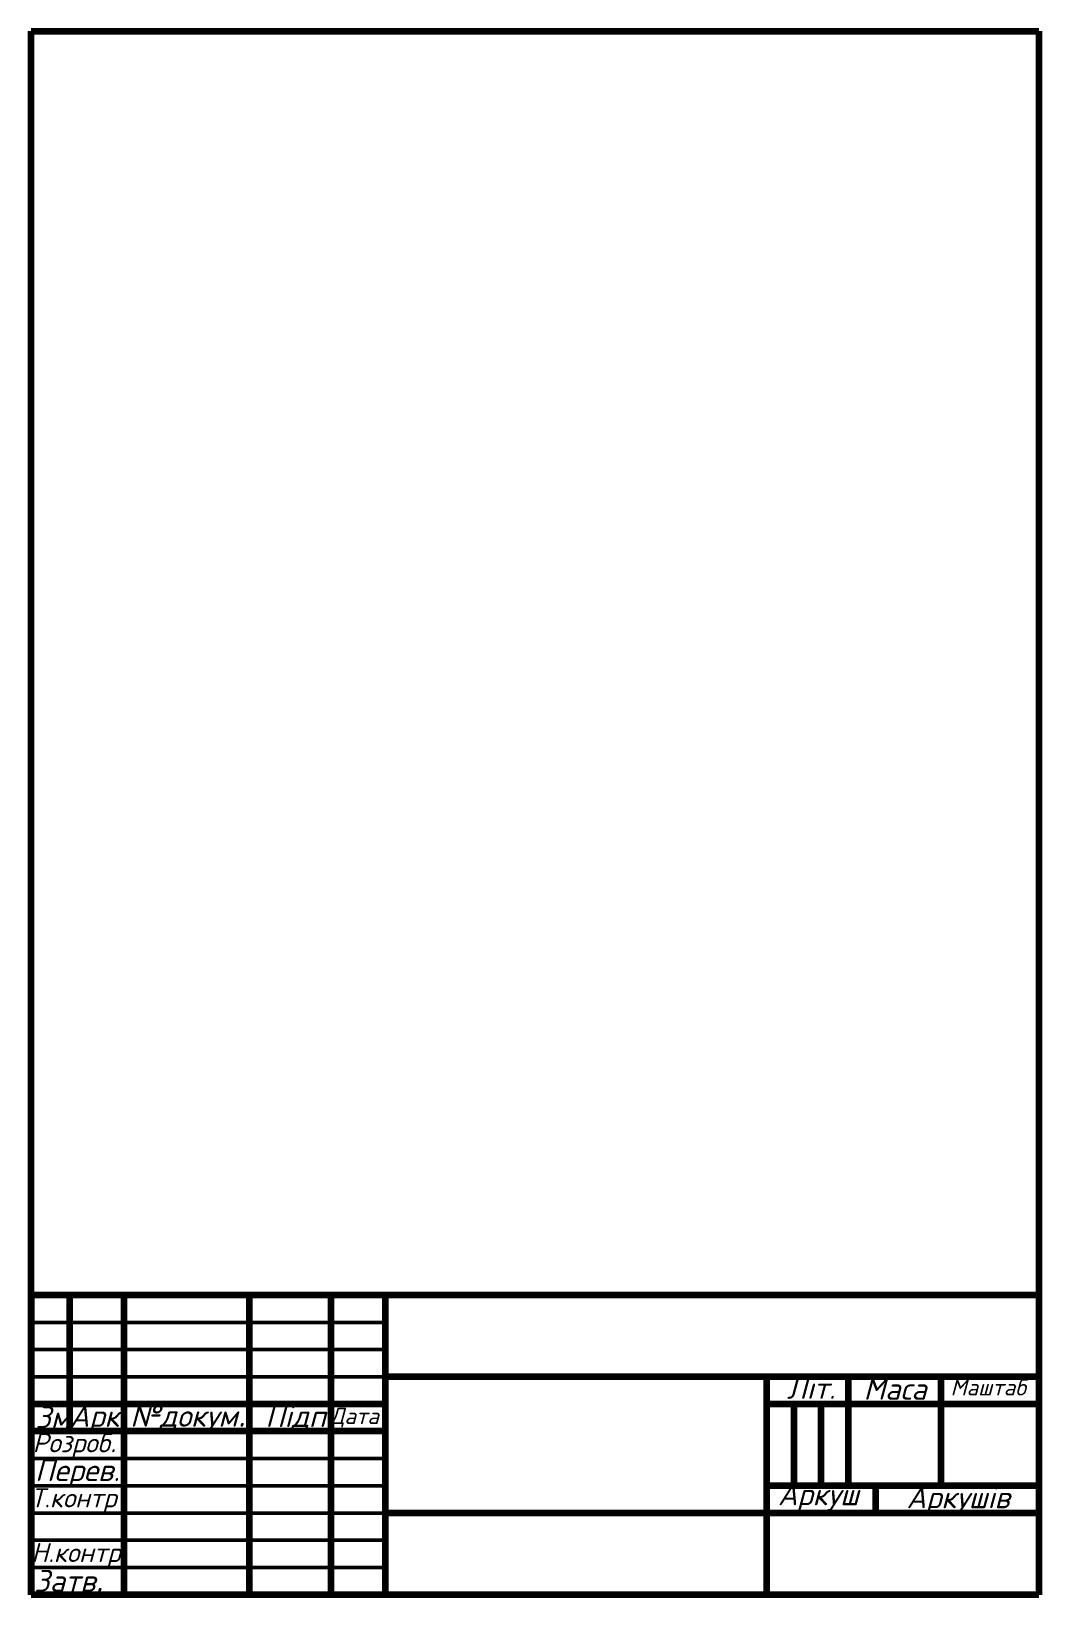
# Model space of a CAD drawing. Header units: millimetres. Extents: x 230 to 415, y 5 to 292.
import ezdxf

# ---------------------------------------------------------------- set-up
doc = ezdxf.new("R2010")
doc.units = ezdxf.units.MM
doc.layers.add('Основная(толстая)', color=7, linetype='Continuous', lineweight=100)
doc.layers.add('Тонкая', color=7, linetype='Continuous', lineweight=50)
doc.styles.add('111', font='isocpeur.ttf', dxfattribs={"oblique": 15, "height": 5})

msp = doc.modelspace()

# ---------------------------------------------------------------- linework, layer by layer
at = {"layer": 'Основная(толстая)'}
for p, q in [((230, 5), (230, 292)), ((230, 292), (415, 292)), ((415, 292), (415, 5)), ((230, 60), (230, 5)), ((415, 60), (230, 60)), ((237, 60), (237, 35)), ((247, 60), (247, 5)), ((270, 60), (270, 5)), ((285, 60), (285, 5)), ((295, 60), (295, 5)), ((415, 45), (295, 45)), ((365, 45), (365, 5)), ((380, 45), (380, 25)), ((397, 45), (397, 25)), ((295, 40), (230, 40)), ((415, 40), (365, 40)), ((370, 40), (370, 25)), ((375, 40), (375, 25)), ((295, 35), (230, 35)), ((415, 25), (365, 25)), ((385, 25), (385, 20)), ((415, 25), (415, 20)), ((415, 20), (295, 20)), ((415, 5), (230, 5))]:
    msp.add_line(p, q, dxfattribs=at)
at = {"layer": 'Тонкая'}
for p, q in [((295, 55), (230, 55)), ((247, 50), (230, 50)), ((295, 50), (247, 50)), ((295, 45), (230, 45)), ((295, 35), (230, 35)), ((295, 35), (230, 35)), ((295, 30), (230, 30)), ((295, 30), (230, 30)), ((295, 25), (230, 25)), ((295, 20), (230, 20)), ((295, 15), (230, 15)), ((295, 10), (230, 10))]:
    msp.add_line(p, q, dxfattribs=at)

# ---------------------------------------------------------------- texts
at = {"layer": 'Тонкая', "attachment_point": 1, "style": '111'}
for s, width, insert, char_height in [('{\\H0.8x;Літ.}', 17, (368.75, 44.96), 5), ('{\\H0.8x;Маса}', 17, (382.83, 44.8), 5), ('Маштаб', 17, (398.79, 44.58), 3), ('{\\H0.8x;Зм}', 17, (230.79, 39.61), 5), ('{\\H0.8x;Арк.}', 17, (237.05, 39.81), 5), ('{\\H0.8x;№докум}.', 17, (248.18, 40.84), 5), ('{\\H0.8x;Підп.}', 17, (272.98, 39.78), 5), ('Дата', 17, (284.8, 39.32), 3), ('{\\H0.7x;Розроб\\H1.14286x;.}', 17, (230.25, 35.14), 5), ('{\\H0.8x;Перев.}', 17, (230.68, 29.87), 5), ('Т.контр', 17, (229.9, 24.54), 3.5), ('{\\H0.8x;Аркуш}', 19.2176, (367.09, 25.43), 5), ('{\\H0.8x;Аркушів}', 17, (390.71, 24.88), 5), ('{\\H0.7x;Н.контр}', 17, (230.01, 14.5), 5), ('{\\H0.8x;Затв}.', 17, (230.55, 10.55), 5)]:
    msp.add_mtext_dynamic_manual_height_columns(s, width=width, gutter_width=25, heights=[0], dxfattribs=dict(at, insert=insert, char_height=char_height))

doc.saveas('drawing.dxf')
